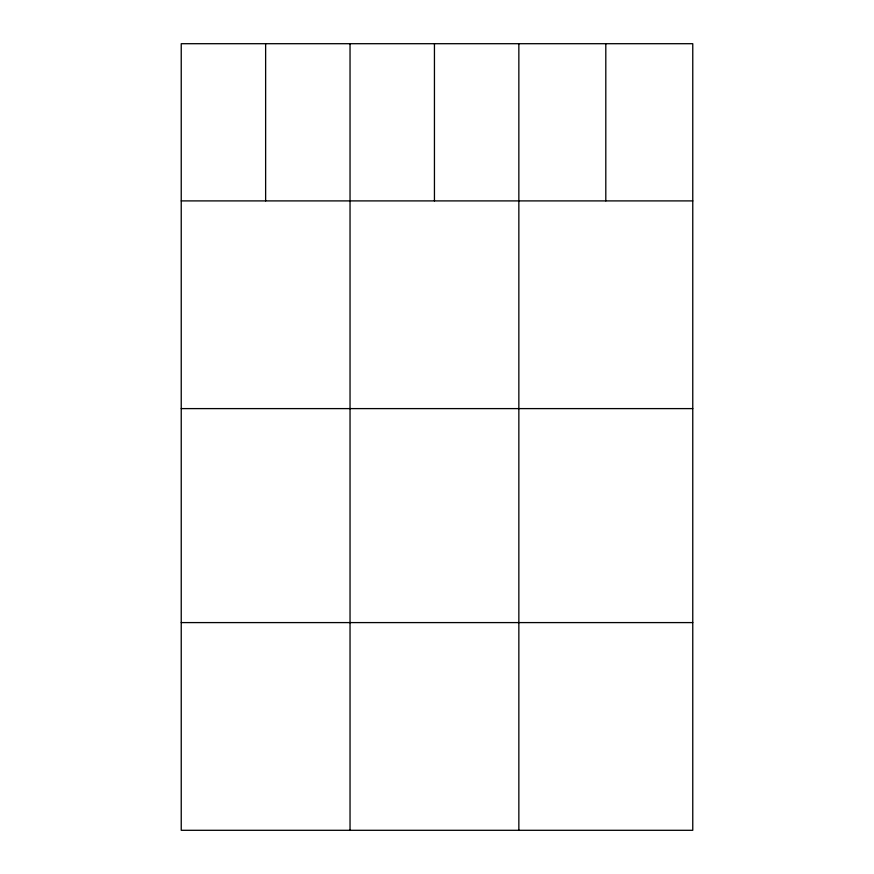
<?xml version="1.0" encoding="UTF-8"?>
<svg xmlns="http://www.w3.org/2000/svg" width="874" height="874" viewBox="0 0 874 874"><rect width="100%" height="100%" fill="white"/><g stroke="black" fill="none" stroke-linecap="round" stroke-linejoin="round"><path stroke-width="1.31" d="M692.765 200.9L692.765 830.3L181.235 830.3L181.235 43.7L692.765 43.7L692.765 200.9L181.235 200.9M181.235 408.606L692.765 408.606M181.235 622.594L692.765 622.594M605.802 43.7L605.802 200.9M518.85 43.7L518.85 830.3M434.444 43.7L434.444 200.9M350.037 43.7L350.037 830.3M265.63 43.7L265.63 200.9"/></g></svg>
